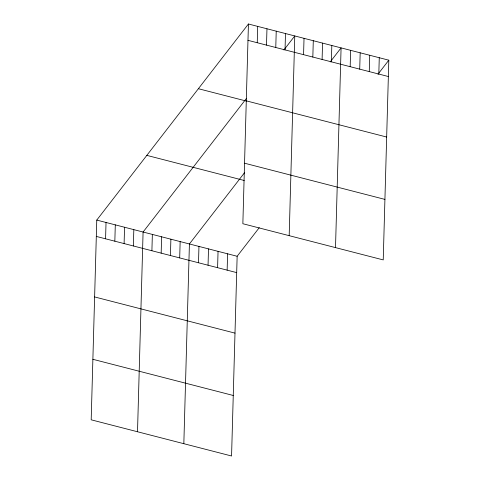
<?xml version="1.0" encoding="UTF-8"?>
<svg xmlns="http://www.w3.org/2000/svg" width="480" height="480" viewBox="0 0 480 480"><rect width="100%" height="100%" fill="white"/><g stroke="black" fill="none" stroke-linecap="round" stroke-linejoin="round"><path stroke-width="0.72" d="M248.436 24L242.856 223.728L383.232 259.914L388.812 60.186L248.436 24L96.768 220.086L91.188 419.814L231.564 456L237.144 256.272L259.248 227.694M105.576 238.806L106.032 222.474M114.84 241.2L115.296 224.862M124.104 243.588L124.56 227.25M133.368 245.976L133.824 229.638M137.514 431.754L143.088 232.026L246.378 98.49M151.902 250.752L152.358 234.414M161.166 253.14L161.622 236.802M170.43 255.528L170.886 239.19M179.694 257.916L180.15 241.578M183.834 443.694L189.414 243.966L244.626 172.59M198.504 262.764L198.96 246.426M208.05 265.224L208.506 248.892M217.596 267.684L218.052 251.352M227.142 270.144L227.598 253.812M257.244 42.726L257.7 26.388M266.508 45.114L266.964 28.776M275.772 47.502L276.228 31.164M285.036 49.89L285.492 33.552M289.182 235.668L294.762 35.94L283.914 49.962M303.57 54.666L304.026 38.328M312.834 57.054L313.29 40.716M322.098 59.442L322.554 43.104M331.362 61.83L331.818 45.492M335.508 247.614L341.082 47.886L330.24 61.902M350.172 66.678L350.628 50.346M359.718 69.138L360.174 52.806M369.264 71.604L369.72 55.266M378.81 74.064L379.266 57.726M377.97 74.208L388.812 60.186M247.98 40.338L388.356 76.524M246.288 100.854L386.664 137.04M198.384 88.71L246.132 101.016M244.548 163.212L384.924 199.398M146.814 155.376L244.242 180.492M96.768 220.086L237.144 256.272M96.306 236.418L236.688 272.61M94.62 296.94L234.996 333.126M92.874 359.292L233.256 395.478"/></g></svg>
